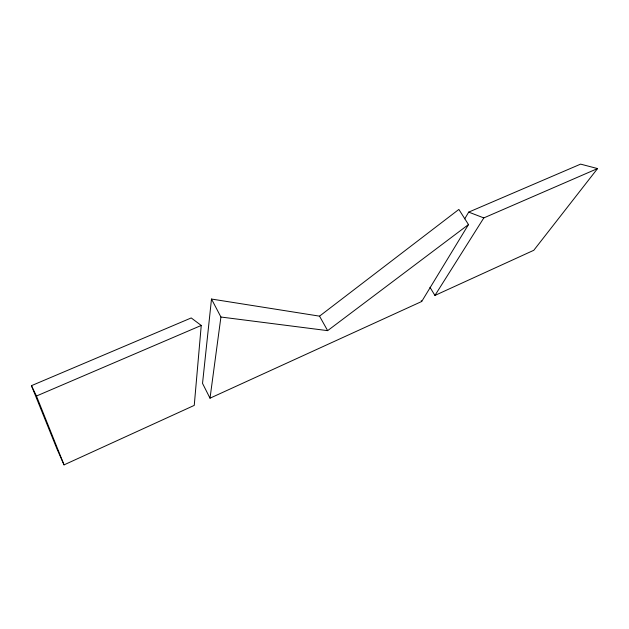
<?xml version="1.0" encoding="UTF-8"?>
<svg xmlns="http://www.w3.org/2000/svg" width="629" height="629" viewBox="0 0 629 629"><rect width="100%" height="100%" fill="white"/><g stroke="black" fill="none" stroke-linecap="round" stroke-linejoin="round"><path stroke-width="0.94" d="M201.241 325.452L194.251 405.391L64.048 464.87L56.956 448.894L31.45 385.671L191.224 317.944L201.241 325.452L36.451 396.026L31.45 385.671M211.493 299.042L202.53 383.383L210.015 398.188L421.705 301.488L468.487 224.569L458.863 209.426L319.532 316.151L211.493 299.042L220.921 317.024L210.015 398.188M464.737 218.806L468.707 212.115L580.606 164.13L597.55 168.572L533.801 250.279L434.93 295.441L429.969 287.272M434.93 295.441L483.819 217.917L597.55 168.572M220.921 317.024L327.646 330.642L468.487 224.569M468.707 212.115L483.819 217.917M421.21 300.654L421.705 301.488M319.532 316.151L327.646 330.642M36.451 396.026L64.048 464.87"/></g></svg>
